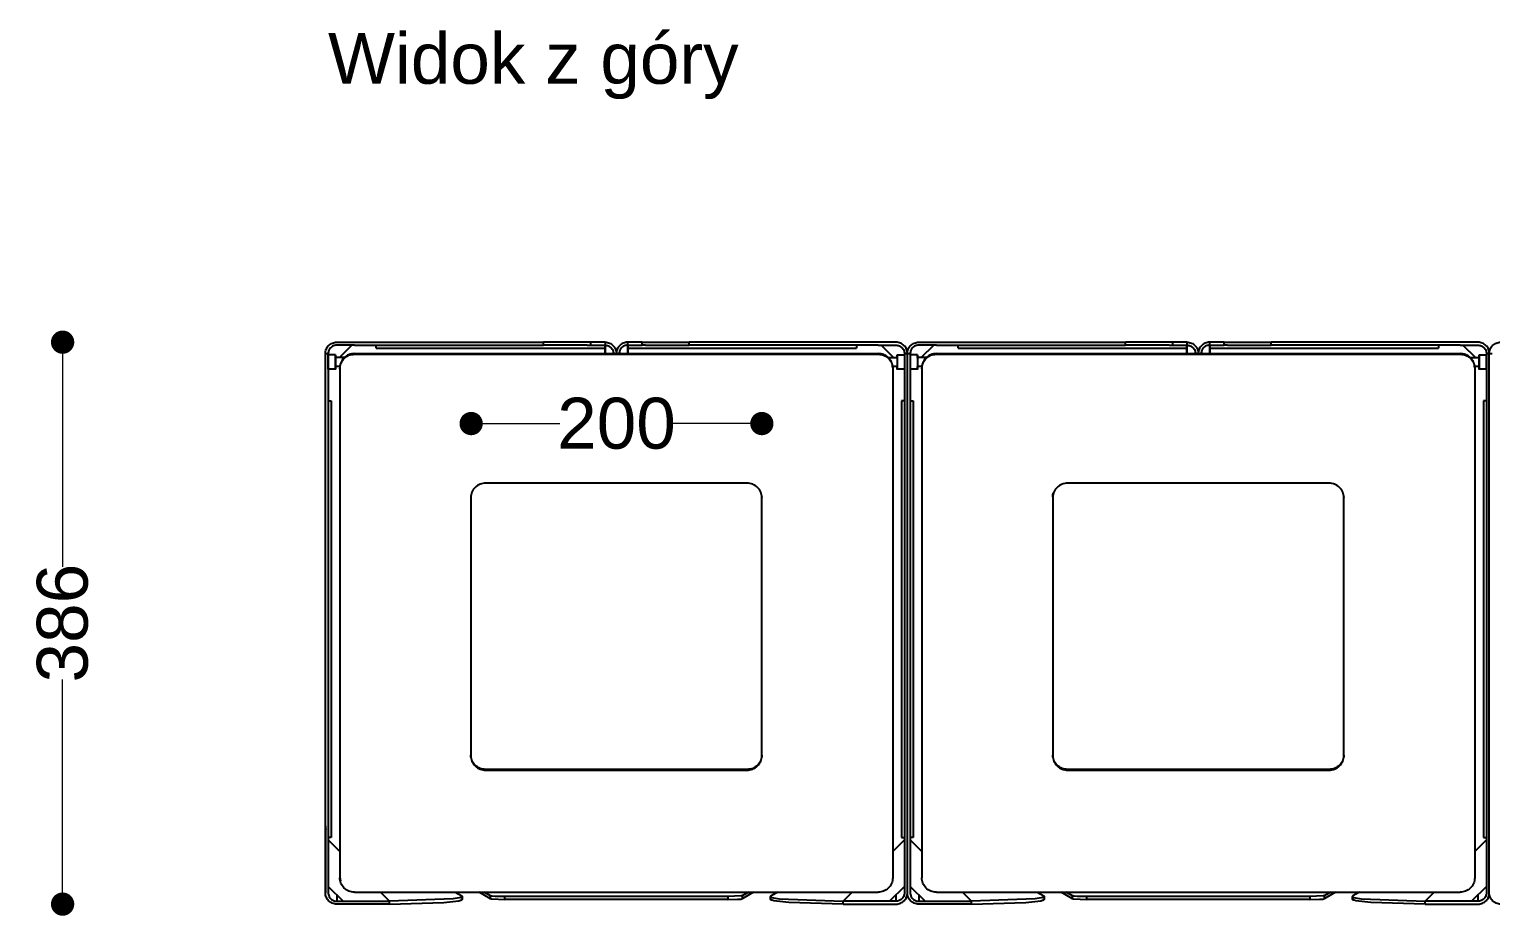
# Model space of a CAD drawing. Header units: millimetres. Extents: x 10366 to 23682, y 24552 to 29690.
# Drawn here: x 16700 to 17705, y 26298 to 26907 of the extents above; entities that cross this region are included whole.
import ezdxf

# ---------------------------------------------------------------- set-up
doc = ezdxf.new("R2010")
doc.units = ezdxf.units.MM
doc.header["$LTSCALE"] = 3
doc.layers.add('DomyÅ›lny', color=7, linetype='Continuous')
doc.styles.get("Standard").update_dxf_attribs({"font": 'arial.ttf'})
doc.dimstyles.new('MATEUSZ', dxfattribs={"dimtxt": 35, "dimasz": 16, "dimexe": 0.18, "dimexo": 0.0625, "dimgap": 0.09, "dimtad": 0, "dimdec": 0, "dimdsep": 46, "dimtxsty": 'Standard', "dimblk": 'DOT', "dimcen": 0.09, "dimse1": 1, "dimse2": 1, "dimadec": 0, "dimazin": 0, "dimtfac": 1, "dimtdec": 0, "dimtofl": 0, "dimtmove": 0, "dimatfit": 3, "dimfxl": 1, "dimtolj": 1, "dimtzin": 0, "dimlwd": 9, "dimlwe": 9, "dimarcsym": 0})

# ---------------------------------------------------------------- blocks, each defined once
blk = doc.blocks.new('_Dot')
at = {"color": 0, "linetype": 'ByBlock', "lineweight": -2}
blk.add_line((-0.5, 0), (-1, 0), dxfattribs=at)
at = {"color": 0, "linetype": 'ByBlock', "const_width": 0.5}
blk.add_lwpolyline([(-0.25, 0, 1), (0.25, 0, 1)], format="xyb", close=True, dxfattribs=at)
blk = doc.blocks.new('*D37')
at = {"color": 0, "lineweight": 9, "transparency": 16777216}
for p, q in [((16723.4, 26675.7), (16723.4, 26537.4)), ((16723.4, 26321.7), (16723.4, 26459.9))]:
    blk.add_line(p, q, dxfattribs=at)
at = {"layer": 'Defpoints', "color": 0, "transparency": 16777216}
for p in [(16723.4, 26691.7), (16911.8, 26691.7), (16911.8, 26305.7)]:
    blk.add_point(p, dxfattribs=at)
at = {"color": 0, "lineweight": 9, "transparency": 16777216, "xscale": 16, "yscale": 16, "zscale": 16}
for p, rotation in [((16723.4, 26691.7), 90), ((16723.4, 26305.7), 270)]:
    blk.add_blockref('_Dot', p, dxfattribs=dict(at, rotation=rotation))
at = {"color": 0, "transparency": 16777216, "insert": (16723.4, 26498.7), "char_height": 35, "attachment_point": 5, "rotation": 90}
blk.add_mtext('\\A1;386', dxfattribs=at)
blk = doc.blocks.new('*D38')
at = {"color": 0, "lineweight": 9, "transparency": 16777216}
for p, q in [((17020.2, 26635.8), (17065.1, 26635.8)), ((17188, 26635.8), (17143.1, 26635.8))]:
    blk.add_line(p, q, dxfattribs=at)
at = {"layer": 'Defpoints', "color": 0, "transparency": 16777216}
for p in [(17204, 26635.8), (17004.2, 26586.8), (17204, 26585.5)]:
    blk.add_point(p, dxfattribs=at)
at = {"color": 0, "lineweight": 9, "transparency": 16777216, "xscale": 16, "yscale": 16, "zscale": 16, "rotation": 180}
blk.add_blockref('_Dot', (17004.2, 26635.8), dxfattribs=at)
at = {"color": 0, "lineweight": 9, "transparency": 16777216, "xscale": 16, "yscale": 16, "zscale": 16}
blk.add_blockref('_Dot', (17204, 26635.8), dxfattribs=at)
at = {"color": 0, "transparency": 16777216, "insert": (17104.1, 26635.8), "char_height": 35, "attachment_point": 5}
blk.add_mtext('\\A1;200', dxfattribs=at)

msp = doc.modelspace()

# ---------------------------------------------------------------- linework, layer by layer
at = {"layer": 'DomyÅ›lny'}
for p, q in [((16911.8, 26691.7), (17054, 26691.7)), ((17054, 26689.7), (17054, 26691.7)), ((17086.2, 26691.7), (17054, 26691.7)), ((17086.2, 26691.7), (17086.2, 26689.7)), ((17096.2, 26691.7), (17096.2, 26689.7)), ((17111.8, 26689.7), (17111.8, 26691.7)), ((17121.8, 26691.7), (17154, 26691.7)), ((17121.8, 26689.7), (17121.8, 26691.7)), ((17154, 26689.7), (17154, 26691.7)), ((17296.2, 26691.7), (17154, 26691.7)), ((17311.8, 26691.7), (17454, 26691.7)), ((17486.2, 26691.7), (17454, 26691.7)), ((17454, 26689.7), (17454, 26691.7)), ((17486.2, 26691.7), (17486.2, 26689.7)), ((17496.2, 26691.7), (17496.2, 26689.7)), ((17511.8, 26689.7), (17511.8, 26691.7)), ((17521.8, 26691.7), (17554, 26691.7)), ((17521.8, 26689.7), (17521.8, 26691.7)), ((17554, 26689.7), (17554, 26691.7)), ((17696.2, 26691.7), (17554, 26691.7)), ((16904, 26313.4), (16904, 26683.9)), ((16904, 26683.9), (16906, 26683.9)), ((16906, 26683.9), (16906, 26313.4)), ((16911, 26683.1), (16906, 26683.1)), ((16917.6, 26681.1), (16911, 26681.1)), ((16924.1, 26689.7), (16911.8, 26689.7)), ((16913.6, 26681.1), (16922.1, 26689.7)), ((16922.1, 26689.7), (16913.6, 26681.1)), ((16924, 26683.9), (17284, 26683.9)), ((16924, 26683.9), (16924, 26683.4)), ((16924, 26683.4), (17284, 26683.4)), ((16924.1, 26689.7), (17054, 26689.7)), ((16939, 26687.7), (16939, 26689.7)), ((16939, 26687.7), (17096.2, 26687.7)), ((17083.9, 26689.7), (17054, 26689.7)), ((17083.9, 26689.7), (17086.2, 26689.7)), ((17096.2, 26689.7), (17096.2, 26687.7)), ((17096.2, 26689.7), (17096.2, 26683.4)), ((17096.2, 26683.4), (17096.2, 26689.7)), ((17111.8, 26687.7), (17111.8, 26689.7)), ((17111.8, 26683.4), (17111.8, 26689.7)), ((17111.8, 26689.7), (17111.8, 26683.4)), ((17111.8, 26687.7), (17269, 26687.7)), ((17124.1, 26689.7), (17121.8, 26689.7)), ((17124.1, 26689.7), (17154, 26689.7)), ((17283.9, 26689.7), (17154, 26689.7)), ((17269, 26689.7), (17269, 26687.7)), ((17283.9, 26689.7), (17296.2, 26689.7)), ((17284, 26683.9), (17284, 26683.4)), ((17285.9, 26689.7), (17294.4, 26681.1)), ((17294.4, 26681.1), (17285.9, 26689.7)), ((17290.4, 26681.1), (17297, 26681.1)), ((17297, 26683.1), (17302, 26683.1)), ((17302, 26683.9), (17304, 26683.9)), ((17302, 26683.9), (17302, 26313.4)), ((17304, 26313.4), (17304, 26683.9)), ((17304, 26683.9), (17306, 26683.9)), ((17304, 26313.4), (17304, 26683.9)), ((17306, 26683.9), (17306, 26313.4)), ((17311, 26683.1), (17306, 26683.1)), ((17317.6, 26681.1), (17311, 26681.1)), ((17324.1, 26689.7), (17311.8, 26689.7)), ((17313.6, 26681.1), (17322.1, 26689.7)), ((17322.1, 26689.7), (17313.6, 26681.1)), ((17324, 26683.9), (17324, 26683.4)), ((17324, 26683.9), (17684, 26683.9)), ((17324, 26683.4), (17684, 26683.4)), ((17324.1, 26689.7), (17454, 26689.7)), ((17339, 26687.7), (17339, 26689.7)), ((17339, 26687.7), (17496.2, 26687.7)), ((17483.9, 26689.7), (17454, 26689.7)), ((17483.9, 26689.7), (17486.2, 26689.7)), ((17496.2, 26689.7), (17496.2, 26687.7)), ((17496.2, 26689.7), (17496.2, 26683.4)), ((17496.2, 26683.4), (17496.2, 26689.7)), ((17511.8, 26687.7), (17511.8, 26689.7)), ((17511.8, 26683.4), (17511.8, 26689.7)), ((17511.8, 26689.7), (17511.8, 26683.4)), ((17511.8, 26687.7), (17669, 26687.7)), ((17524.1, 26689.7), (17521.8, 26689.7)), ((17524.1, 26689.7), (17554, 26689.7)), ((17683.9, 26689.7), (17554, 26689.7)), ((17669, 26689.7), (17669, 26687.7)), ((17683.9, 26689.7), (17696.2, 26689.7)), ((17684, 26683.9), (17684, 26683.4)), ((17685.9, 26689.7), (17694.4, 26681.1)), ((17694.4, 26681.1), (17685.9, 26689.7)), ((17690.4, 26681.1), (17697, 26681.1)), ((17697, 26683.1), (17702, 26683.1)), ((17702, 26683.9), (17702, 26313.4)), ((17702, 26683.9), (17704, 26683.9)), ((17704, 26313.4), (17704, 26683.9)), ((17704, 26313.4), (17704, 26683.9)), ((17704, 26683.9), (17706, 26683.9)), ((16911, 26673.1), (16906, 26673.1)), ((16914.1, 26675.1), (16911, 26675.1)), ((16914, 26674), (16914, 26673.5)), ((16914, 26673.5), (16914, 26323.8)), ((17297, 26675.1), (17293.9, 26675.1)), ((17294, 26674), (17294, 26673.5)), ((17294, 26673.5), (17294, 26323.8)), ((17302, 26673.1), (17297, 26673.1)), ((17311, 26673.1), (17306, 26673.1)), ((17314.1, 26675.1), (17311, 26675.1)), ((17314, 26674), (17314, 26673.5)), ((17314, 26673.5), (17314, 26323.8)), ((17697, 26675.1), (17693.9, 26675.1)), ((17694, 26674), (17694, 26673.5)), ((17694, 26673.5), (17694, 26323.8)), ((17702, 26673.1), (17697, 26673.1)), ((16906, 26651.5), (16908, 26651.5)), ((16908, 26651.5), (16908, 26351.5)), ((17302, 26651.5), (17300, 26651.5)), ((17300, 26651.5), (17300, 26351.5)), ((17306, 26651.5), (17308, 26651.5)), ((17308, 26651.5), (17308, 26351.5)), ((17700, 26651.5), (17700, 26351.5)), ((17702, 26651.5), (17700, 26651.5)), ((17194, 26594.8), (17014, 26594.8)), ((17594, 26594.8), (17414, 26594.8)), ((17004, 26585.5), (17004, 26585)), ((17004, 26585), (17004, 26407.6)), ((17204, 26585.5), (17204, 26585)), ((17204, 26407.6), (17204, 26585)), ((17404, 26585.5), (17404, 26585)), ((17404, 26585), (17404, 26407.6)), ((17604, 26585.5), (17604, 26585)), ((17604, 26407.6), (17604, 26585)), ((17004, 26408.1), (17004, 26407.6)), ((17204, 26408.1), (17204, 26407.6)), ((17404, 26408.1), (17404, 26407.6)), ((17604, 26408.1), (17604, 26407.6)), ((17194, 26398.2), (17014, 26398.2)), ((17014, 26397.7), (17194, 26397.7)), ((17594, 26398.2), (17414, 26398.2)), ((17414, 26397.7), (17594, 26397.7)), ((16904, 26359.4), (16904, 26313.4)), ((16908, 26351.5), (16906, 26351.5)), ((16906, 26349.8), (16914, 26341.8)), ((17302, 26349.8), (17294, 26341.8)), ((17300, 26351.5), (17302, 26351.5)), ((17308, 26351.5), (17306, 26351.5)), ((17306, 26349.8), (17314, 26341.8)), ((17702, 26349.8), (17694, 26341.8)), ((17700, 26351.5), (17702, 26351.5)), ((16906, 26317.9), (16916.3, 26307.7)), ((16906, 26317.6), (16906, 26313.4)), ((16911.8, 26312.2), (16911.8, 26307.7)), ((16924, 26313.9), (17284, 26313.9)), ((16941.9, 26313.9), (16948.1, 26307.7)), ((16993.2, 26313.9), (16997.7, 26311.3)), ((16998, 26310.9), (16998, 26308.9)), ((17017.5, 26309.4), (17009.7, 26313.9)), ((17017.5, 26311.4), (17013.2, 26313.9)), ((17017.5, 26309.4), (17017.5, 26311.4)), ((17027.4, 26308.9), (17027.4, 26310.9)), ((17180.6, 26310.9), (17027.4, 26310.9)), ((17180.6, 26310.9), (17180.6, 26308.9)), ((17198.3, 26313.9), (17190.5, 26309.4)), ((17194.8, 26313.9), (17190.5, 26311.4)), ((17190.5, 26311.4), (17190.5, 26309.4)), ((17210, 26308.9), (17210, 26310.9)), ((17214.8, 26313.9), (17210.3, 26311.3)), ((17266.1, 26313.9), (17259.9, 26307.7)), ((17302, 26317.9), (17291.7, 26307.7)), ((17296.2, 26312.2), (17296.2, 26307.7)), ((17302, 26317.6), (17302, 26313.4)), ((17306, 26317.9), (17316.3, 26307.7)), ((17306, 26317.6), (17306, 26313.4)), ((17311.8, 26312.2), (17311.8, 26307.7)), ((17324, 26313.9), (17684, 26313.9)), ((17341.9, 26313.9), (17348.1, 26307.7)), ((17393.2, 26313.9), (17397.7, 26311.3)), ((17398, 26310.9), (17398, 26308.9)), ((17417.5, 26309.4), (17409.7, 26313.9)), ((17417.5, 26311.4), (17413.2, 26313.9)), ((17417.5, 26309.4), (17417.5, 26311.4)), ((17580.6, 26310.9), (17427.4, 26310.9)), ((17427.4, 26308.9), (17427.4, 26310.9)), ((17580.6, 26310.9), (17580.6, 26308.9)), ((17594.8, 26313.9), (17590.5, 26311.4)), ((17598.3, 26313.9), (17590.5, 26309.4)), ((17590.5, 26311.4), (17590.5, 26309.4)), ((17610, 26308.9), (17610, 26310.9)), ((17614.8, 26313.9), (17610.3, 26311.3)), ((17666.1, 26313.9), (17659.9, 26307.7)), ((17702, 26317.9), (17691.7, 26307.7)), ((17696.2, 26312.2), (17696.2, 26307.7)), ((17702, 26317.6), (17702, 26313.4)), ((16911.8, 26307.7), (16948.1, 26307.7)), ((16948.1, 26305.7), (16911.8, 26305.7)), ((16948.1, 26307.7), (16947.6, 26308.2)), ((16948.1, 26305.7), (16948.1, 26307.7)), ((17180.6, 26308.9), (17027.4, 26308.9)), ((17259.9, 26307.7), (17260.4, 26308.2)), ((17259.9, 26305.7), (17259.9, 26307.7)), ((17296.2, 26307.7), (17259.9, 26307.7)), ((17259.9, 26305.7), (17296.2, 26305.7)), ((17311.8, 26307.7), (17348.1, 26307.7)), ((17348.1, 26305.7), (17311.8, 26305.7)), ((17348.1, 26305.7), (17348.1, 26307.7)), ((17580.6, 26308.9), (17427.4, 26308.9)), ((17659.9, 26307.7), (17660.4, 26308.2)), ((17696.2, 26307.7), (17659.9, 26307.7)), ((17659.9, 26305.7), (17659.9, 26307.7)), ((17659.9, 26305.7), (17696.2, 26305.7)), ((17691.7, 26307.7), (17692, 26307.9))]:
    msp.add_line(p, q, dxfattribs=at)
for points in [[(16904, 26683.9, 0), (16904, 26684.7, 0), (16904.2, 26685.4, 0), (16904.3, 26686.2, 0), (16904.6, 26686.9, 0), (16904.9, 26687.6, 0), (16905.3, 26688.3, 0), (16905.8, 26688.9, 0), (16906.3, 26689.4, 0), (16906.9, 26689.9, 0), (16907.5, 26690.4, 0), (16908.1, 26690.8, 0), (16908.8, 26691.1, 0), (16909.5, 26691.3, 0), (16910.3, 26691.5, 0), (16911, 26691.6, 0), (16911.8, 26691.7, 0)], [(17096.2, 26691.7, 0), (17096.2, 26691.7, 0), (17096.2, 26691.7, 0), (17096.2, 26691.7, 0), (17096.2, 26691.7, 0), (17096.2, 26691.7, 0), (17096.2, 26691.7, 0), (17096.2, 26691.7, 0), (17096.2, 26691.7, 0), (17096.2, 26691.7, 0), (17096.2, 26691.7, 0), (17096.2, 26691.7, 0), (17096.2, 26691.7, 0), (17096.2, 26691.7, 0), (17096.2, 26691.7, 0), (17095.9, 26691.7, 0), (17095, 26691.7, 0), (17086.2, 26691.7, 0)], [(17096.2, 26691.7, 0), (17097, 26691.6, 0), (17097.8, 26691.5, 0), (17098.5, 26691.3, 0), (17099.3, 26691, 0), (17099.9, 26690.7, 0), (17100.6, 26690.3, 0), (17101.2, 26689.9, 0), (17101.8, 26689.3, 0), (17102.3, 26688.8, 0), (17102.7, 26688.2, 0), (17103.1, 26687.5, 0), (17103.4, 26686.8, 0), (17103.7, 26686.1, 0), (17103.9, 26685.4, 0), (17104, 26684.6, 0), (17104, 26683.9, 0)], [(17111.8, 26691.7, 0), (17111, 26691.6, 0), (17110.2, 26691.5, 0), (17109.5, 26691.3, 0), (17108.7, 26691, 0), (17108.1, 26690.7, 0), (17107.4, 26690.3, 0), (17106.8, 26689.9, 0), (17106.2, 26689.3, 0), (17105.7, 26688.8, 0), (17105.3, 26688.2, 0), (17104.9, 26687.5, 0), (17104.6, 26686.8, 0), (17104.3, 26686.1, 0), (17104.1, 26685.4, 0), (17104, 26684.6, 0), (17104, 26683.9, 0)], [(17121.8, 26691.7, 0), (17111.8, 26691.7, 0)], [(17304, 26683.9, 0), (17304, 26684.7, 0), (17303.8, 26685.4, 0), (17303.7, 26686.2, 0), (17303.4, 26686.9, 0), (17303.1, 26687.6, 0), (17302.7, 26688.3, 0), (17302.2, 26688.9, 0), (17301.7, 26689.4, 0), (17301.1, 26689.9, 0), (17300.5, 26690.4, 0), (17299.9, 26690.8, 0), (17299.2, 26691.1, 0), (17298.5, 26691.3, 0), (17297.7, 26691.5, 0), (17297, 26691.6, 0), (17296.2, 26691.7, 0)], [(17304, 26683.9, 0), (17304, 26684.7, 0), (17304.2, 26685.4, 0), (17304.3, 26686.2, 0), (17304.6, 26686.9, 0), (17304.9, 26687.6, 0), (17305.3, 26688.3, 0), (17305.8, 26688.9, 0), (17306.3, 26689.4, 0), (17306.9, 26689.9, 0), (17307.5, 26690.4, 0), (17308.1, 26690.8, 0), (17308.8, 26691.1, 0), (17309.5, 26691.3, 0), (17310.3, 26691.5, 0), (17311, 26691.6, 0), (17311.8, 26691.7, 0)], [(17496.2, 26691.7, 0), (17496.2, 26691.7, 0), (17496.2, 26691.7, 0), (17496.2, 26691.7, 0), (17496.2, 26691.7, 0), (17496.2, 26691.7, 0), (17496.2, 26691.7, 0), (17496.2, 26691.7, 0), (17496.2, 26691.7, 0), (17496.2, 26691.7, 0), (17496.2, 26691.7, 0), (17496.2, 26691.7, 0), (17496.2, 26691.7, 0), (17496.2, 26691.7, 0), (17496.2, 26691.7, 0), (17495.9, 26691.7, 0), (17495, 26691.7, 0), (17486.2, 26691.7, 0)], [(17496.2, 26691.7, 0), (17497, 26691.6, 0), (17497.8, 26691.5, 0), (17498.5, 26691.3, 0), (17499.3, 26691, 0), (17499.9, 26690.7, 0), (17500.6, 26690.3, 0), (17501.2, 26689.9, 0), (17501.8, 26689.3, 0), (17502.3, 26688.8, 0), (17502.7, 26688.2, 0), (17503.1, 26687.5, 0), (17503.4, 26686.8, 0), (17503.7, 26686.1, 0), (17503.9, 26685.4, 0), (17504, 26684.6, 0), (17504, 26683.9, 0)], [(17511.8, 26691.7, 0), (17511, 26691.6, 0), (17510.2, 26691.5, 0), (17509.5, 26691.3, 0), (17508.7, 26691, 0), (17508.1, 26690.7, 0), (17507.4, 26690.3, 0), (17506.8, 26689.9, 0), (17506.2, 26689.3, 0), (17505.7, 26688.8, 0), (17505.3, 26688.2, 0), (17504.9, 26687.5, 0), (17504.6, 26686.8, 0), (17504.3, 26686.1, 0), (17504.1, 26685.4, 0), (17504, 26684.6, 0), (17504, 26683.9, 0)], [(17521.8, 26691.7, 0), (17511.8, 26691.7, 0)], [(17704, 26683.9, 0), (17704, 26684.7, 0), (17703.8, 26685.4, 0), (17703.7, 26686.2, 0), (17703.4, 26686.9, 0), (17703.1, 26687.6, 0), (17702.7, 26688.3, 0), (17702.2, 26688.9, 0), (17701.7, 26689.4, 0), (17701.1, 26689.9, 0), (17700.5, 26690.4, 0), (17699.9, 26690.8, 0), (17699.2, 26691.1, 0), (17698.5, 26691.3, 0), (17697.7, 26691.5, 0), (17697, 26691.6, 0), (17696.2, 26691.7, 0)], [(17704, 26683.9, 0), (17704, 26684.7, 0), (17704.2, 26685.4, 0), (17704.3, 26686.2, 0), (17704.6, 26686.9, 0), (17704.9, 26687.6, 0), (17705.3, 26688.3, 0), (17705.8, 26688.9, 0), (17706.3, 26689.4, 0), (17706.9, 26689.9, 0), (17707.5, 26690.4, 0), (17708.1, 26690.8, 0), (17708.8, 26691.1, 0), (17709.5, 26691.3, 0), (17710.3, 26691.5, 0), (17711, 26691.6, 0), (17711.8, 26691.7, 0)], [(16911.8, 26689.7, 0), (16911.2, 26689.6, 0), (16910.6, 26689.5, 0), (16910.1, 26689.4, 0), (16909.5, 26689.2, 0), (16909, 26688.9, 0), (16908.5, 26688.6, 0), (16908.1, 26688.3, 0), (16907.6, 26687.9, 0), (16907.3, 26687.5, 0), (16906.9, 26687, 0), (16906.7, 26686.6, 0), (16906.4, 26686.1, 0), (16906.2, 26685.5, 0), (16906.1, 26685, 0), (16906, 26684.4, 0), (16906, 26683.9, 0)], [(16911, 26681.1, 0), (16911, 26681.1, 0), (16911, 26681.1, 0), (16911, 26681.1, 0), (16911, 26681.1, 0), (16911, 26681.1, 0), (16911, 26681.1, 0), (16911, 26681.1, 0), (16911, 26681.1, 0), (16911, 26681.1, 0), (16911, 26681.1, 0), (16911, 26681.1, 0), (16911, 26681.1, 0), (16911, 26681.1, 0), (16911, 26681, 0), (16911, 26680.7, 0), (16911, 26675.1, 0)], [(16924, 26683.9, 0), (16923, 26683.8, 0), (16922, 26683.7, 0), (16921, 26683.4, 0), (16920, 26683.1, 0), (16919.1, 26682.7, 0), (16918.3, 26682.1, 0), (16917.5, 26681.5, 0), (16916.8, 26680.9, 0), (16916.1, 26680.1, 0), (16915.6, 26679.4, 0), (16915.1, 26678.5, 0), (16914.7, 26677.6, 0), (16914.4, 26676.8, 0), (16914.2, 26675.8, 0), (16914, 26674.9, 0), (16914, 26674, 0)], [(16914, 26673.5, 0), (16914.1, 26674.5, 0), (16914.2, 26675.5, 0), (16914.5, 26676.5, 0), (16914.8, 26677.4, 0), (16915.2, 26678.3, 0), (16915.8, 26679.1, 0), (16916.3, 26679.9, 0), (16917, 26680.6, 0), (16917.7, 26681.2, 0), (16918.5, 26681.8, 0), (16919.4, 26682.3, 0), (16920.2, 26682.7, 0), (16921.1, 26683, 0), (16922.1, 26683.2, 0), (16923, 26683.3, 0), (16924, 26683.4, 0)], [(17086.2, 26689.7, 0), (17096.2, 26689.7, 0)], [(17096.2, 26689.7, 0), (17096.8, 26689.6, 0), (17097.4, 26689.5, 0), (17097.9, 26689.4, 0), (17098.5, 26689.2, 0), (17099, 26688.9, 0), (17099.5, 26688.6, 0), (17099.9, 26688.3, 0), (17100.4, 26687.9, 0), (17100.7, 26687.5, 0), (17101.1, 26687, 0), (17101.3, 26686.6, 0), (17101.6, 26686.1, 0), (17101.8, 26685.5, 0), (17101.9, 26685, 0), (17102, 26684.4, 0), (17102, 26683.9, 0)], [(17111.8, 26689.7, 0), (17111.2, 26689.6, 0), (17110.6, 26689.5, 0), (17110.1, 26689.4, 0), (17109.5, 26689.2, 0), (17109, 26688.9, 0), (17108.5, 26688.6, 0), (17108.1, 26688.3, 0), (17107.6, 26687.9, 0), (17107.3, 26687.5, 0), (17106.9, 26687, 0), (17106.7, 26686.6, 0), (17106.4, 26686.1, 0), (17106.2, 26685.5, 0), (17106.1, 26685, 0), (17106, 26684.4, 0), (17106, 26683.9, 0)], [(17111.8, 26689.7, 0), (17111.8, 26689.7, 0), (17111.8, 26689.7, 0), (17111.8, 26689.7, 0), (17111.8, 26689.7, 0), (17111.8, 26689.7, 0), (17111.8, 26689.7, 0), (17111.8, 26689.7, 0), (17111.8, 26689.7, 0), (17111.8, 26689.7, 0), (17111.8, 26689.7, 0), (17111.8, 26689.7, 0), (17111.8, 26689.7, 0), (17111.8, 26689.7, 0), (17111.8, 26689.7, 0), (17112.1, 26689.7, 0), (17113, 26689.7, 0), (17121.8, 26689.7, 0)], [(17294, 26674, 0), (17293.9, 26675, 0), (17293.8, 26676, 0), (17293.5, 26677, 0), (17293.2, 26677.9, 0), (17292.8, 26678.8, 0), (17292.2, 26679.6, 0), (17291.7, 26680.4, 0), (17291, 26681.1, 0), (17290.3, 26681.7, 0), (17289.5, 26682.3, 0), (17288.6, 26682.8, 0), (17287.8, 26683.2, 0), (17286.9, 26683.5, 0), (17285.9, 26683.7, 0), (17285, 26683.8, 0), (17284, 26683.9, 0)], [(17284, 26683.4, 0), (17285, 26683.3, 0), (17286, 26683.2, 0), (17287, 26682.9, 0), (17288, 26682.6, 0), (17288.9, 26682.1, 0), (17289.7, 26681.6, 0), (17290.5, 26681, 0), (17291.2, 26680.4, 0), (17291.9, 26679.6, 0), (17292.4, 26678.8, 0), (17292.9, 26678, 0), (17293.3, 26677.1, 0), (17293.6, 26676.2, 0), (17293.8, 26675.3, 0), (17294, 26674.4, 0), (17294, 26673.5, 0)], [(17296.2, 26689.7, 0), (17296.8, 26689.6, 0), (17297.4, 26689.5, 0), (17297.9, 26689.4, 0), (17298.5, 26689.2, 0), (17299, 26688.9, 0), (17299.5, 26688.6, 0), (17299.9, 26688.3, 0), (17300.4, 26687.9, 0), (17300.7, 26687.5, 0), (17301.1, 26687, 0), (17301.3, 26686.6, 0), (17301.6, 26686.1, 0), (17301.8, 26685.5, 0), (17301.9, 26685, 0), (17302, 26684.4, 0), (17302, 26683.9, 0)], [(17297, 26683.1, 0), (17297, 26683.1, 0), (17297, 26683.1, 0), (17297, 26683.1, 0), (17297, 26683.1, 0), (17297, 26683.1, 0), (17297, 26683.1, 0), (17297, 26683.1, 0), (17297, 26683.1, 0), (17297, 26683.1, 0), (17297, 26683.1, 0), (17297, 26683.1, 0), (17297, 26683.1, 0), (17297, 26683, 0), (17297, 26682.8, 0), (17297, 26682, 0), (17297, 26676.1, 0), (17297, 26673.1, 0), (17297, 26673.1, 0), (17297, 26673.1, 0), (17297, 26673.1, 0), (17297, 26673.1, 0), (17297, 26673.1, 0), (17297, 26673.1, 0), (17297, 26673.1, 0), (17297, 26673.1, 0), (17297, 26673.1, 0), (17297, 26673.1, 0), (17297, 26673.1, 0), (17297, 26673.1, 0), (17297, 26673.1, 0), (17297, 26673.1, 0), (17297, 26673.1, 0), (17297, 26673.1, 0), (17297, 26673.1, 0), (17297, 26673.1, 0), (17297, 26673.1, 0), (17297, 26673.1, 0), (17297, 26673.2, 0), (17297, 26673.3, 0), (17297, 26675.1, 0)], [(17297, 26681.1, 0), (17297, 26683.1, 0)], [(17297, 26681.1, 0), (17297, 26681.1, 0), (17297, 26681.1, 0), (17297, 26681.1, 0), (17297, 26681.1, 0), (17297, 26681.1, 0), (17297, 26681.1, 0), (17297, 26681.1, 0), (17297, 26681.1, 0), (17297, 26681.1, 0), (17297, 26681.1, 0), (17297, 26681.1, 0), (17297, 26681.1, 0), (17297, 26681.1, 0), (17297, 26681, 0), (17297, 26680.7, 0), (17297, 26675.1, 0)], [(17302, 26683.1, 0), (17302, 26683.1, 0), (17302, 26683.1, 0), (17302, 26683.1, 0), (17302, 26683.1, 0), (17302, 26683.1, 0), (17302, 26683.1, 0), (17302, 26683.1, 0), (17302, 26683.1, 0), (17302, 26683.1, 0), (17302, 26683.1, 0), (17302, 26683.1, 0), (17302, 26683.1, 0), (17302, 26683.1, 0), (17302, 26682.9, 0), (17302, 26682.5, 0), (17302, 26673.1, 0)], [(17311.8, 26689.7, 0), (17311.2, 26689.6, 0), (17310.6, 26689.5, 0), (17310.1, 26689.4, 0), (17309.5, 26689.2, 0), (17309, 26688.9, 0), (17308.5, 26688.6, 0), (17308.1, 26688.3, 0), (17307.6, 26687.9, 0), (17307.3, 26687.5, 0), (17306.9, 26687, 0), (17306.7, 26686.6, 0), (17306.4, 26686.1, 0), (17306.2, 26685.5, 0), (17306.1, 26685, 0), (17306, 26684.4, 0), (17306, 26683.9, 0)], [(17306, 26683.1, 0), (17306, 26683.1, 0), (17306, 26683.1, 0), (17306, 26683.1, 0), (17306, 26683.1, 0), (17306, 26683.1, 0), (17306, 26683.1, 0), (17306, 26683.1, 0), (17306, 26683.1, 0), (17306, 26683.1, 0), (17306, 26683.1, 0), (17306, 26683.1, 0), (17306, 26683.1, 0), (17306, 26683.1, 0), (17306, 26682.9, 0), (17306, 26682.5, 0), (17306, 26673.1, 0)], [(17311, 26683.1, 0), (17311, 26683.1, 0), (17311, 26683.1, 0), (17311, 26683.1, 0), (17311, 26683.1, 0), (17311, 26683.1, 0), (17311, 26683.1, 0), (17311, 26683.1, 0), (17311, 26683.1, 0), (17311, 26683.1, 0), (17311, 26683.1, 0), (17311, 26683.1, 0), (17311, 26683.1, 0), (17311, 26683, 0), (17311, 26682.8, 0), (17311, 26682, 0), (17311, 26676.1, 0), (17311, 26673.1, 0), (17311, 26673.1, 0), (17311, 26673.1, 0), (17311, 26673.1, 0), (17311, 26673.1, 0), (17311, 26673.1, 0), (17311, 26673.1, 0), (17311, 26673.1, 0), (17311, 26673.1, 0), (17311, 26673.1, 0), (17311, 26673.1, 0), (17311, 26673.1, 0), (17311, 26673.1, 0), (17311, 26673.1, 0), (17311, 26673.1, 0), (17311, 26673.1, 0), (17311, 26673.1, 0), (17311, 26673.1, 0), (17311, 26673.1, 0), (17311, 26673.1, 0), (17311, 26673.1, 0), (17311, 26673.2, 0), (17311, 26673.3, 0), (17311, 26675.1, 0)], [(17311, 26681.1, 0), (17311, 26683.1, 0)], [(17311, 26681.1, 0), (17311, 26681.1, 0), (17311, 26681.1, 0), (17311, 26681.1, 0), (17311, 26681.1, 0), (17311, 26681.1, 0), (17311, 26681.1, 0), (17311, 26681.1, 0), (17311, 26681.1, 0), (17311, 26681.1, 0), (17311, 26681.1, 0), (17311, 26681.1, 0), (17311, 26681.1, 0), (17311, 26681.1, 0), (17311, 26681, 0), (17311, 26680.7, 0), (17311, 26675.1, 0)], [(17324, 26683.9, 0), (17323, 26683.8, 0), (17322, 26683.7, 0), (17321, 26683.4, 0), (17320, 26683.1, 0), (17319.1, 26682.7, 0), (17318.3, 26682.1, 0), (17317.5, 26681.5, 0), (17316.8, 26680.9, 0), (17316.1, 26680.1, 0), (17315.6, 26679.4, 0), (17315.1, 26678.5, 0), (17314.7, 26677.6, 0), (17314.4, 26676.8, 0), (17314.2, 26675.8, 0), (17314, 26674.9, 0), (17314, 26674, 0)], [(17314, 26673.5, 0), (17314.1, 26674.5, 0), (17314.2, 26675.5, 0), (17314.5, 26676.5, 0), (17314.8, 26677.4, 0), (17315.2, 26678.3, 0), (17315.8, 26679.1, 0), (17316.3, 26679.9, 0), (17317, 26680.6, 0), (17317.7, 26681.2, 0), (17318.5, 26681.8, 0), (17319.4, 26682.3, 0), (17320.2, 26682.7, 0), (17321.1, 26683, 0), (17322.1, 26683.2, 0), (17323, 26683.3, 0), (17324, 26683.4, 0)], [(17486.2, 26689.7, 0), (17496.2, 26689.7, 0)], [(17496.2, 26689.7, 0), (17496.8, 26689.6, 0), (17497.4, 26689.5, 0), (17497.9, 26689.4, 0), (17498.5, 26689.2, 0), (17499, 26688.9, 0), (17499.5, 26688.6, 0), (17499.9, 26688.3, 0), (17500.4, 26687.9, 0), (17500.7, 26687.5, 0), (17501.1, 26687, 0), (17501.3, 26686.6, 0), (17501.6, 26686.1, 0), (17501.8, 26685.5, 0), (17501.9, 26685, 0), (17502, 26684.4, 0), (17502, 26683.9, 0)], [(17511.8, 26689.7, 0), (17511.2, 26689.6, 0), (17510.6, 26689.5, 0), (17510.1, 26689.4, 0), (17509.5, 26689.2, 0), (17509, 26688.9, 0), (17508.5, 26688.6, 0), (17508.1, 26688.3, 0), (17507.6, 26687.9, 0), (17507.3, 26687.5, 0), (17506.9, 26687, 0), (17506.7, 26686.6, 0), (17506.4, 26686.1, 0), (17506.2, 26685.5, 0), (17506.1, 26685, 0), (17506, 26684.4, 0), (17506, 26683.9, 0)], [(17511.8, 26689.7, 0), (17511.8, 26689.7, 0), (17511.8, 26689.7, 0), (17511.8, 26689.7, 0), (17511.8, 26689.7, 0), (17511.8, 26689.7, 0), (17511.8, 26689.7, 0), (17511.8, 26689.7, 0), (17511.8, 26689.7, 0), (17511.8, 26689.7, 0), (17511.8, 26689.7, 0), (17511.8, 26689.7, 0), (17511.8, 26689.7, 0), (17511.8, 26689.7, 0), (17512.1, 26689.7, 0), (17513, 26689.7, 0), (17521.8, 26689.7, 0)], [(17694, 26674, 0), (17693.9, 26675, 0), (17693.8, 26676, 0), (17693.5, 26677, 0), (17693.2, 26677.9, 0), (17692.8, 26678.8, 0), (17692.2, 26679.6, 0), (17691.7, 26680.4, 0), (17691, 26681.1, 0), (17690.3, 26681.7, 0), (17689.5, 26682.3, 0), (17688.6, 26682.8, 0), (17687.8, 26683.2, 0), (17686.9, 26683.5, 0), (17685.9, 26683.7, 0), (17685, 26683.8, 0), (17684, 26683.9, 0)], [(17684, 26683.4, 0), (17685, 26683.3, 0), (17686, 26683.2, 0), (17687, 26682.9, 0), (17688, 26682.6, 0), (17688.9, 26682.1, 0), (17689.7, 26681.6, 0), (17690.5, 26681, 0), (17691.2, 26680.4, 0), (17691.9, 26679.6, 0), (17692.4, 26678.8, 0), (17692.9, 26678, 0), (17693.3, 26677.1, 0), (17693.6, 26676.2, 0), (17693.8, 26675.3, 0), (17694, 26674.4, 0), (17694, 26673.5, 0)], [(17696.2, 26689.7, 0), (17696.8, 26689.6, 0), (17697.4, 26689.5, 0), (17697.9, 26689.4, 0), (17698.5, 26689.2, 0), (17699, 26688.9, 0), (17699.5, 26688.6, 0), (17699.9, 26688.3, 0), (17700.4, 26687.9, 0), (17700.7, 26687.5, 0), (17701.1, 26687, 0), (17701.3, 26686.6, 0), (17701.6, 26686.1, 0), (17701.8, 26685.5, 0), (17701.9, 26685, 0), (17702, 26684.4, 0), (17702, 26683.9, 0)], [(17697, 26681.1, 0), (17697, 26681.1, 0), (17697, 26681.1, 0), (17697, 26681.1, 0), (17697, 26681.1, 0), (17697, 26681.1, 0), (17697, 26681.1, 0), (17697, 26681.1, 0), (17697, 26681.1, 0), (17697, 26681.1, 0), (17697, 26681.1, 0), (17697, 26681.1, 0), (17697, 26681.1, 0), (17697, 26681.1, 0), (17697, 26681, 0), (17697, 26680.7, 0), (17697, 26675.1, 0)], [(17014, 26594.8, 0), (17013.1, 26594.8, 0), (17012.2, 26594.7, 0), (17011.2, 26594.5, 0), (17010.3, 26594.1, 0), (17009.4, 26593.7, 0), (17008.5, 26593.2, 0), (17007.7, 26592.6, 0), (17006.9, 26591.9, 0), (17006.2, 26591.2, 0), (17005.6, 26590.4, 0), (17005.1, 26589.5, 0), (17004.7, 26588.6, 0), (17004.4, 26587.7, 0), (17004.2, 26586.8, 0), (17004, 26585.9, 0), (17004, 26585, 0)], [(17204, 26585, 0), (17204, 26585.9, 0), (17203.8, 26586.8, 0), (17203.6, 26587.7, 0), (17203.3, 26588.6, 0), (17202.9, 26589.5, 0), (17202.4, 26590.4, 0), (17201.8, 26591.2, 0), (17201.1, 26591.9, 0), (17200.3, 26592.6, 0), (17199.5, 26593.2, 0), (17198.6, 26593.7, 0), (17197.7, 26594.1, 0), (17196.8, 26594.5, 0), (17195.8, 26594.7, 0), (17194.9, 26594.8, 0), (17194, 26594.8, 0)], [(17414, 26594.8, 0), (17413.1, 26594.8, 0), (17412.2, 26594.7, 0), (17411.2, 26594.5, 0), (17410.3, 26594.1, 0), (17409.4, 26593.7, 0), (17408.5, 26593.2, 0), (17407.7, 26592.6, 0), (17406.9, 26591.9, 0), (17406.2, 26591.2, 0), (17405.6, 26590.4, 0), (17405.1, 26589.5, 0), (17404.7, 26588.6, 0), (17404.4, 26587.7, 0), (17404.2, 26586.8, 0), (17404, 26585.9, 0), (17404, 26585, 0)], [(17604, 26585, 0), (17604, 26585.9, 0), (17603.8, 26586.8, 0), (17603.6, 26587.7, 0), (17603.3, 26588.6, 0), (17602.9, 26589.5, 0), (17602.4, 26590.4, 0), (17601.8, 26591.2, 0), (17601.1, 26591.9, 0), (17600.3, 26592.6, 0), (17599.5, 26593.2, 0), (17598.6, 26593.7, 0), (17597.7, 26594.1, 0), (17596.8, 26594.5, 0), (17595.8, 26594.7, 0), (17594.9, 26594.8, 0), (17594, 26594.8, 0)], [(17404, 26585.5, 0), (17404.1, 26586.8, 0), (17404.4, 26588.2, 0)], [(17014, 26398.2, 0), (17013.1, 26398.3, 0), (17012.2, 26398.4, 0), (17011.2, 26398.6, 0), (17010.3, 26398.9, 0), (17009.4, 26399.3, 0), (17008.5, 26399.9, 0), (17007.7, 26400.5, 0), (17006.9, 26401.1, 0), (17006.2, 26401.9, 0), (17005.6, 26402.7, 0), (17005.1, 26403.6, 0), (17004.7, 26404.5, 0), (17004.4, 26405.4, 0), (17004.2, 26406.3, 0), (17004, 26407.2, 0), (17004, 26408.1, 0)], [(17004, 26407.6, 0), (17004, 26406.7, 0), (17004.2, 26405.8, 0), (17004.4, 26404.9, 0), (17004.7, 26404, 0), (17005.1, 26403.1, 0), (17005.6, 26402.2, 0), (17006.2, 26401.4, 0), (17006.9, 26400.6, 0), (17007.7, 26399.9, 0), (17008.5, 26399.3, 0), (17009.4, 26398.8, 0), (17010.3, 26398.4, 0), (17011.2, 26398.1, 0), (17012.2, 26397.9, 0), (17013.1, 26397.8, 0), (17014, 26397.7, 0)], [(17204, 26408.1, 0), (17204, 26407.2, 0), (17203.8, 26406.3, 0), (17203.6, 26405.4, 0), (17203.3, 26404.5, 0), (17202.9, 26403.6, 0), (17202.4, 26402.7, 0), (17201.8, 26401.9, 0), (17201.1, 26401.1, 0), (17200.3, 26400.5, 0), (17199.5, 26399.9, 0), (17198.6, 26399.3, 0), (17197.7, 26398.9, 0), (17196.8, 26398.6, 0), (17195.8, 26398.4, 0), (17194.9, 26398.3, 0), (17194, 26398.2, 0)], [(17194, 26397.7, 0), (17194.9, 26397.8, 0), (17195.8, 26397.9, 0), (17196.8, 26398.1, 0), (17197.7, 26398.4, 0), (17198.6, 26398.8, 0), (17199.5, 26399.3, 0), (17200.3, 26399.9, 0), (17201.1, 26400.6, 0), (17201.8, 26401.4, 0), (17202.4, 26402.2, 0), (17202.9, 26403.1, 0), (17203.3, 26404, 0), (17203.6, 26404.9, 0), (17203.8, 26405.8, 0), (17204, 26406.7, 0), (17204, 26407.6, 0)], [(17414, 26398.2, 0), (17413.1, 26398.3, 0), (17412.2, 26398.4, 0), (17411.2, 26398.6, 0), (17410.3, 26398.9, 0), (17409.4, 26399.3, 0), (17408.5, 26399.9, 0), (17407.7, 26400.5, 0), (17406.9, 26401.1, 0), (17406.2, 26401.9, 0), (17405.6, 26402.7, 0), (17405.1, 26403.6, 0), (17404.7, 26404.5, 0), (17404.4, 26405.4, 0), (17404.2, 26406.3, 0), (17404, 26407.2, 0), (17404, 26408.1, 0)], [(17404, 26407.6, 0), (17404, 26406.7, 0), (17404.2, 26405.8, 0), (17404.4, 26404.9, 0), (17404.7, 26404, 0), (17405.1, 26403.1, 0), (17405.6, 26402.2, 0), (17406.2, 26401.4, 0), (17406.9, 26400.6, 0), (17407.7, 26399.9, 0), (17408.5, 26399.3, 0), (17409.4, 26398.8, 0), (17410.3, 26398.4, 0), (17411.2, 26398.1, 0), (17412.2, 26397.9, 0), (17413.1, 26397.8, 0), (17414, 26397.7, 0)], [(17604, 26408.1, 0), (17604, 26407.2, 0), (17603.8, 26406.3, 0), (17603.6, 26405.4, 0), (17603.3, 26404.5, 0), (17602.9, 26403.6, 0), (17602.4, 26402.7, 0), (17601.8, 26401.9, 0), (17601.1, 26401.1, 0), (17600.3, 26400.5, 0), (17599.5, 26399.9, 0), (17598.6, 26399.3, 0), (17597.7, 26398.9, 0), (17596.8, 26398.6, 0), (17595.8, 26398.4, 0), (17594.9, 26398.3, 0), (17594, 26398.2, 0)], [(17594, 26397.7, 0), (17594.9, 26397.8, 0), (17595.8, 26397.9, 0), (17596.8, 26398.1, 0), (17597.7, 26398.4, 0), (17598.6, 26398.8, 0), (17599.5, 26399.3, 0), (17600.3, 26399.9, 0), (17601.1, 26400.6, 0), (17601.8, 26401.4, 0), (17602.4, 26402.2, 0), (17602.9, 26403.1, 0), (17603.3, 26404, 0), (17603.6, 26404.9, 0), (17603.8, 26405.8, 0), (17604, 26406.7, 0), (17604, 26407.6, 0)], [(16904, 26359.4, 0), (16904.1, 26358.2, 0), (16904.4, 26357, 0)], [(16914, 26324.3, 0), (16914.1, 26323, 0), (16914.3, 26321.7, 0)], [(16924, 26313.9, 0), (16923, 26313.9, 0), (16922, 26314.1, 0), (16921, 26314.4, 0), (16920.1, 26314.7, 0), (16919.2, 26315.1, 0), (16918.3, 26315.6, 0), (16917.5, 26316.2, 0), (16916.8, 26316.9, 0), (16916.2, 26317.6, 0), (16915.6, 26318.4, 0), (16915.1, 26319.2, 0), (16914.7, 26320.1, 0), (16914.4, 26321, 0), (16914.2, 26321.9, 0), (16914, 26322.8, 0), (16914, 26323.8, 0)], [(17294, 26323.8, 0), (17293.9, 26322.7, 0), (17293.8, 26321.8, 0), (17293.5, 26320.8, 0), (17293.2, 26319.9, 0), (17292.7, 26319, 0), (17292.2, 26318.1, 0), (17291.6, 26317.4, 0), (17290.9, 26316.7, 0), (17290.2, 26316, 0), (17289.4, 26315.5, 0), (17288.6, 26315, 0), (17287.7, 26314.6, 0), (17286.8, 26314.3, 0), (17285.8, 26314.1, 0), (17284.9, 26313.9, 0), (17284, 26313.9, 0)], [(17324, 26313.9, 0), (17323, 26313.9, 0), (17322, 26314.1, 0), (17321, 26314.4, 0), (17320.1, 26314.7, 0), (17319.2, 26315.1, 0), (17318.3, 26315.6, 0), (17317.5, 26316.2, 0), (17316.8, 26316.9, 0), (17316.2, 26317.6, 0), (17315.6, 26318.4, 0), (17315.1, 26319.2, 0), (17314.7, 26320.1, 0), (17314.4, 26321, 0), (17314.2, 26321.9, 0), (17314, 26322.8, 0), (17314, 26323.8, 0)], [(17694, 26323.8, 0), (17693.9, 26322.7, 0), (17693.8, 26321.8, 0), (17693.5, 26320.8, 0), (17693.2, 26319.9, 0), (17692.7, 26319, 0), (17692.2, 26318.1, 0), (17691.6, 26317.4, 0), (17690.9, 26316.7, 0), (17690.2, 26316, 0), (17689.4, 26315.5, 0), (17688.6, 26315, 0), (17687.7, 26314.6, 0), (17686.8, 26314.3, 0), (17685.8, 26314.1, 0), (17684.9, 26313.9, 0), (17684, 26313.9, 0)], [(16911.8, 26305.7, 0), (16911, 26305.7, 0), (16910.2, 26305.9, 0), (16909.4, 26306.1, 0), (16908.7, 26306.3, 0), (16908, 26306.7, 0), (16907.4, 26307.1, 0), (16906.8, 26307.5, 0), (16906.2, 26308, 0), (16905.7, 26308.6, 0), (16905.3, 26309.2, 0), (16904.9, 26309.8, 0), (16904.6, 26310.5, 0), (16904.3, 26311.2, 0), (16904.1, 26311.9, 0), (16904, 26312.6, 0), (16904, 26313.4, 0)], [(16906, 26313.4, 0), (16906, 26312.8, 0), (16906.1, 26312.2, 0), (16906.3, 26311.7, 0), (16906.5, 26311.1, 0), (16906.7, 26310.6, 0), (16907, 26310.1, 0), (16907.4, 26309.7, 0), (16907.8, 26309.3, 0), (16908.2, 26308.9, 0), (16908.6, 26308.6, 0), (16909.1, 26308.3, 0), (16909.6, 26308.1, 0), (16910.1, 26307.9, 0), (16910.7, 26307.8, 0), (16911.2, 26307.7, 0), (16911.8, 26307.7, 0)], [(16997.7, 26311.3, 0), (16997.8, 26311.2, 0), (16997.9, 26311.2, 0), (16997.9, 26311.1, 0), (16998, 26311.1, 0), (16998, 26311, 0), (16998, 26311, 0), (16998, 26311, 0), (16998, 26310.9, 0), (16998, 26310.9, 0), (16998, 26310.9, 0), (16998, 26310.9, 0), (16998, 26310.9, 0), (16998, 26310.8, 0), (16998, 26310.8, 0), (16998, 26310.8, 0), (16997.9, 26310.7, 0), (16997.9, 26310.7, 0), (16997.7, 26310.6, 0), (16997.6, 26310.5, 0), (16997.2, 26310.3, 0), (16995.9, 26310, 0), (16991.9, 26309.4, 0), (16948.1, 26307.7, 0)], [(16948.1, 26305.7, 0), (16985.4, 26306.8, 0), (16995.7, 26308, 0), (16997, 26308.3, 0), (16997.4, 26308.5, 0), (16997.6, 26308.6, 0), (16997.8, 26308.6, 0), (16997.9, 26308.7, 0), (16997.9, 26308.8, 0), (16997.9, 26308.8, 0), (16998, 26308.8, 0), (16998, 26308.9, 0), (16998, 26308.9, 0), (16998, 26308.9, 0), (16998, 26308.9, 0), (16998, 26309, 0), (16998, 26309, 0), (16998, 26309, 0), (16998, 26309, 0), (16998, 26309.1, 0), (16997.9, 26309.1, 0), (16997.9, 26309.1, 0), (16997.9, 26309.2, 0), (16997.8, 26309.2, 0), (16997.7, 26309.3, 0)], [(17027.4, 26310.9, 0), (17020.7, 26311, 0), (17018.5, 26311.2, 0), (17017.8, 26311.3, 0), (17017.6, 26311.4, 0), (17017.5, 26311.4, 0), (17017.5, 26311.4, 0)], [(17017.5, 26309.4, 0), (17017.5, 26309.4, 0), (17017.7, 26309.4, 0), (17018.3, 26309.3, 0), (17027.4, 26308.9, 0)], [(17190.5, 26311.4, 0), (17190.5, 26311.4, 0), (17190.3, 26311.4, 0), (17189.7, 26311.3, 0), (17180.6, 26310.9, 0)], [(17180.6, 26308.9, 0), (17187.3, 26309, 0), (17189.5, 26309.2, 0), (17190.2, 26309.3, 0), (17190.4, 26309.4, 0), (17190.5, 26309.4, 0), (17190.5, 26309.4, 0)], [(17210.3, 26311.3, 0), (17210.2, 26311.2, 0), (17210.1, 26311.2, 0), (17210.1, 26311.1, 0), (17210, 26311.1, 0), (17210, 26311, 0), (17210, 26311, 0), (17210, 26311, 0), (17210, 26310.9, 0), (17210, 26310.9, 0), (17210, 26310.9, 0), (17210, 26310.9, 0), (17210, 26310.9, 0), (17210, 26310.8, 0), (17210, 26310.8, 0), (17210, 26310.8, 0), (17210.1, 26310.7, 0), (17210.1, 26310.7, 0), (17210.2, 26310.6, 0), (17210.4, 26310.5, 0), (17210.8, 26310.3, 0), (17212.1, 26310, 0), (17216.1, 26309.4, 0), (17259.9, 26307.7, 0)], [(17259.9, 26305.7, 0), (17222.6, 26306.8, 0), (17212.3, 26308, 0), (17211, 26308.3, 0), (17210.5, 26308.5, 0), (17210.4, 26308.6, 0), (17210.2, 26308.6, 0), (17210.1, 26308.7, 0), (17210.1, 26308.8, 0), (17210.1, 26308.8, 0), (17210, 26308.8, 0), (17210, 26308.9, 0), (17210, 26308.9, 0), (17210, 26308.9, 0), (17210, 26308.9, 0), (17210, 26309, 0), (17210, 26309, 0), (17210, 26309, 0), (17210, 26309, 0), (17210, 26309.1, 0), (17210.1, 26309.1, 0), (17210.1, 26309.1, 0), (17210.1, 26309.2, 0), (17210.2, 26309.2, 0), (17210.3, 26309.3, 0)], [(17302, 26313.4, 0), (17302, 26312.8, 0), (17301.9, 26312.2, 0), (17301.7, 26311.7, 0), (17301.5, 26311.1, 0), (17301.3, 26310.6, 0), (17301, 26310.1, 0), (17300.6, 26309.7, 0), (17300.2, 26309.3, 0), (17299.8, 26308.9, 0), (17299.4, 26308.6, 0), (17298.9, 26308.3, 0), (17298.4, 26308.1, 0), (17297.9, 26307.9, 0), (17297.3, 26307.8, 0), (17296.8, 26307.7, 0), (17296.2, 26307.7, 0)], [(17296.2, 26305.7, 0), (17297, 26305.7, 0), (17297.8, 26305.9, 0), (17298.6, 26306.1, 0), (17299.3, 26306.3, 0), (17300, 26306.7, 0), (17300.6, 26307.1, 0), (17301.2, 26307.5, 0), (17301.8, 26308, 0), (17302.3, 26308.6, 0), (17302.7, 26309.2, 0), (17303.1, 26309.8, 0), (17303.4, 26310.5, 0), (17303.7, 26311.2, 0), (17303.9, 26311.9, 0), (17304, 26312.6, 0), (17304, 26313.4, 0)], [(17311.8, 26305.7, 0), (17311, 26305.7, 0), (17310.2, 26305.9, 0), (17309.4, 26306.1, 0), (17308.7, 26306.3, 0), (17308, 26306.7, 0), (17307.4, 26307.1, 0), (17306.8, 26307.5, 0), (17306.2, 26308, 0), (17305.7, 26308.6, 0), (17305.3, 26309.2, 0), (17304.9, 26309.8, 0), (17304.6, 26310.5, 0), (17304.3, 26311.2, 0), (17304.1, 26311.9, 0), (17304, 26312.6, 0), (17304, 26313.4, 0)], [(17306, 26313.4, 0), (17306, 26312.8, 0), (17306.1, 26312.2, 0), (17306.3, 26311.7, 0), (17306.5, 26311.1, 0), (17306.7, 26310.6, 0), (17307, 26310.1, 0), (17307.4, 26309.7, 0), (17307.8, 26309.3, 0), (17308.2, 26308.9, 0), (17308.6, 26308.6, 0), (17309.1, 26308.3, 0), (17309.6, 26308.1, 0), (17310.1, 26307.9, 0), (17310.7, 26307.8, 0), (17311.2, 26307.7, 0), (17311.8, 26307.7, 0)], [(17397.7, 26311.3, 0), (17397.8, 26311.2, 0), (17397.9, 26311.2, 0), (17397.9, 26311.1, 0), (17398, 26311.1, 0), (17398, 26311, 0), (17398, 26311, 0), (17398, 26311, 0), (17398, 26310.9, 0), (17398, 26310.9, 0), (17398, 26310.9, 0), (17398, 26310.9, 0), (17398, 26310.9, 0), (17398, 26310.8, 0), (17398, 26310.8, 0), (17398, 26310.8, 0), (17397.9, 26310.7, 0), (17397.9, 26310.7, 0), (17397.7, 26310.6, 0), (17397.6, 26310.5, 0), (17397.2, 26310.3, 0), (17395.9, 26310, 0), (17391.9, 26309.4, 0), (17348.1, 26307.7, 0)], [(17348.1, 26305.7, 0), (17385.4, 26306.8, 0), (17395.7, 26308, 0), (17397, 26308.3, 0), (17397.4, 26308.5, 0), (17397.6, 26308.6, 0), (17397.8, 26308.6, 0), (17397.9, 26308.7, 0), (17397.9, 26308.8, 0), (17397.9, 26308.8, 0), (17398, 26308.8, 0), (17398, 26308.9, 0), (17398, 26308.9, 0), (17398, 26308.9, 0), (17398, 26308.9, 0), (17398, 26309, 0), (17398, 26309, 0), (17398, 26309, 0), (17398, 26309, 0), (17398, 26309.1, 0), (17397.9, 26309.1, 0), (17397.9, 26309.1, 0), (17397.9, 26309.2, 0), (17397.8, 26309.2, 0), (17397.7, 26309.3, 0)], [(17427.4, 26310.9, 0), (17420.7, 26311, 0), (17418.5, 26311.2, 0), (17417.8, 26311.3, 0), (17417.6, 26311.4, 0), (17417.5, 26311.4, 0), (17417.5, 26311.4, 0)], [(17417.5, 26309.4, 0), (17417.5, 26309.4, 0), (17417.7, 26309.4, 0), (17418.3, 26309.3, 0), (17427.4, 26308.9, 0)], [(17590.5, 26311.4, 0), (17590.5, 26311.4, 0), (17590.3, 26311.4, 0), (17589.7, 26311.3, 0), (17580.6, 26310.9, 0)], [(17580.6, 26308.9, 0), (17587.3, 26309, 0), (17589.5, 26309.2, 0), (17590.2, 26309.3, 0), (17590.4, 26309.4, 0), (17590.5, 26309.4, 0), (17590.5, 26309.4, 0)], [(17610.3, 26311.3, 0), (17610.2, 26311.2, 0), (17610.1, 26311.2, 0), (17610.1, 26311.1, 0), (17610, 26311.1, 0), (17610, 26311, 0), (17610, 26311, 0), (17610, 26311, 0), (17610, 26310.9, 0), (17610, 26310.9, 0), (17610, 26310.9, 0), (17610, 26310.9, 0), (17610, 26310.9, 0), (17610, 26310.8, 0), (17610, 26310.8, 0), (17610, 26310.8, 0), (17610.1, 26310.7, 0), (17610.1, 26310.7, 0), (17610.2, 26310.6, 0), (17610.4, 26310.5, 0), (17610.8, 26310.3, 0), (17612.1, 26310, 0), (17616.1, 26309.4, 0), (17659.9, 26307.7, 0)], [(17659.9, 26305.7, 0), (17622.6, 26306.8, 0), (17612.3, 26308, 0), (17611, 26308.3, 0), (17610.5, 26308.5, 0), (17610.4, 26308.6, 0), (17610.2, 26308.6, 0), (17610.1, 26308.7, 0), (17610.1, 26308.8, 0), (17610.1, 26308.8, 0), (17610, 26308.8, 0), (17610, 26308.9, 0), (17610, 26308.9, 0), (17610, 26308.9, 0), (17610, 26308.9, 0), (17610, 26309, 0), (17610, 26309, 0), (17610, 26309, 0), (17610, 26309, 0), (17610, 26309.1, 0), (17610.1, 26309.1, 0), (17610.1, 26309.1, 0), (17610.1, 26309.2, 0), (17610.2, 26309.2, 0), (17610.3, 26309.3, 0)], [(17702, 26313.4, 0), (17702, 26312.8, 0), (17701.9, 26312.2, 0), (17701.7, 26311.7, 0), (17701.5, 26311.1, 0), (17701.3, 26310.6, 0), (17701, 26310.1, 0), (17700.6, 26309.7, 0), (17700.2, 26309.3, 0), (17699.8, 26308.9, 0), (17699.4, 26308.6, 0), (17698.9, 26308.3, 0), (17698.4, 26308.1, 0), (17697.9, 26307.9, 0), (17697.3, 26307.8, 0), (17696.8, 26307.7, 0), (17696.2, 26307.7, 0)], [(17696.2, 26305.7, 0), (17697, 26305.7, 0), (17697.8, 26305.9, 0), (17698.6, 26306.1, 0), (17699.3, 26306.3, 0), (17700, 26306.7, 0), (17700.6, 26307.1, 0), (17701.2, 26307.5, 0), (17701.8, 26308, 0), (17702.3, 26308.6, 0), (17702.7, 26309.2, 0), (17703.1, 26309.8, 0), (17703.4, 26310.5, 0), (17703.7, 26311.2, 0), (17703.9, 26311.9, 0), (17704, 26312.6, 0), (17704, 26313.4, 0)], [(17711.8, 26305.7, 0), (17711, 26305.7, 0), (17710.2, 26305.9, 0), (17709.4, 26306.1, 0), (17708.7, 26306.3, 0), (17708, 26306.7, 0), (17707.4, 26307.1, 0), (17706.8, 26307.5, 0), (17706.2, 26308, 0), (17705.7, 26308.6, 0), (17705.3, 26309.2, 0), (17704.9, 26309.8, 0), (17704.6, 26310.5, 0), (17704.3, 26311.2, 0), (17704.1, 26311.9, 0), (17704, 26312.6, 0), (17704, 26313.4, 0)]]:
    msp.add_polyline3d(points, dxfattribs=at)
for points in [[(16906, 26683.1, 0), (16906, 26683.1, 0), (16906, 26683.1, 0), (16906, 26683.1, 0), (16906, 26683.1, 0), (16906, 26683.1, 0), (16906, 26683.1, 0), (16906, 26683.1, 0), (16906, 26683.1, 0), (16906, 26683.1, 0), (16906, 26683.1, 0), (16906, 26683.1, 0), (16906, 26683.1, 0), (16906, 26682.9, 0), (16906, 26682.5, 0), (16906, 26673.8, 0), (16906, 26673.1, 0), (16906, 26673.1, 0), (16906, 26673.1, 0), (16906, 26673.1, 0), (16906, 26673.1, 0), (16906, 26673.1, 0), (16906, 26673.1, 0), (16906, 26673.1, 0), (16906, 26673.1, 0), (16906, 26673.1, 0), (16906, 26673.1, 0), (16906, 26673.1, 0), (16906, 26673.1, 0), (16906, 26673.1, 0), (16906, 26673.1, 0), (16906, 26673.1, 0), (16906, 26673.1, 0), (16906, 26673.1, 0), (16906, 26673.1, 0), (16906, 26673.2, 0), (16906, 26673.7, 0)], [(16911, 26683.1, 0), (16911, 26683.1, 0), (16911, 26683.1, 0), (16911, 26683.1, 0), (16911, 26683.1, 0), (16911, 26683.1, 0), (16911, 26683.1, 0), (16911, 26683.1, 0), (16911, 26683.1, 0), (16911, 26683.1, 0), (16911, 26683.1, 0), (16911, 26683.1, 0), (16911, 26683.1, 0), (16911, 26682.9, 0), (16911, 26682.5, 0), (16911, 26673.8, 0), (16911, 26673.1, 0), (16911, 26673.1, 0), (16911, 26673.1, 0), (16911, 26673.1, 0), (16911, 26673.1, 0), (16911, 26673.1, 0), (16911, 26673.1, 0), (16911, 26673.1, 0), (16911, 26673.1, 0), (16911, 26673.1, 0), (16911, 26673.1, 0), (16911, 26673.1, 0), (16911, 26673.1, 0), (16911, 26673.1, 0), (16911, 26673.1, 0), (16911, 26673.1, 0), (16911, 26673.1, 0), (16911, 26673.1, 0), (16911, 26673.1, 0), (16911, 26673.2, 0), (16911, 26673.7, 0)], [(17697, 26683.1, 0), (17697, 26683.1, 0), (17697, 26683.1, 0), (17697, 26683.1, 0), (17697, 26683.1, 0), (17697, 26683.1, 0), (17697, 26683.1, 0), (17697, 26683.1, 0), (17697, 26683.1, 0), (17697, 26683.1, 0), (17697, 26683.1, 0), (17697, 26683.1, 0), (17697, 26683.1, 0), (17697, 26682.9, 0), (17697, 26682.5, 0), (17697, 26673.8, 0), (17697, 26673.1, 0), (17697, 26673.1, 0), (17697, 26673.1, 0), (17697, 26673.1, 0), (17697, 26673.1, 0), (17697, 26673.1, 0), (17697, 26673.1, 0), (17697, 26673.1, 0), (17697, 26673.1, 0), (17697, 26673.1, 0), (17697, 26673.1, 0), (17697, 26673.1, 0), (17697, 26673.1, 0), (17697, 26673.1, 0), (17697, 26673.1, 0), (17697, 26673.1, 0), (17697, 26673.1, 0), (17697, 26673.1, 0), (17697, 26673.1, 0), (17697, 26673.2, 0), (17697, 26673.7, 0)], [(17702, 26683.1, 0), (17702, 26683.1, 0), (17702, 26683.1, 0), (17702, 26683.1, 0), (17702, 26683.1, 0), (17702, 26683.1, 0), (17702, 26683.1, 0), (17702, 26683.1, 0), (17702, 26683.1, 0), (17702, 26683.1, 0), (17702, 26683.1, 0), (17702, 26683.1, 0), (17702, 26683.1, 0), (17702, 26682.9, 0), (17702, 26682.5, 0), (17702, 26673.8, 0), (17702, 26673.1, 0), (17702, 26673.1, 0), (17702, 26673.1, 0), (17702, 26673.1, 0), (17702, 26673.1, 0), (17702, 26673.1, 0), (17702, 26673.1, 0), (17702, 26673.1, 0), (17702, 26673.1, 0), (17702, 26673.1, 0), (17702, 26673.1, 0), (17702, 26673.1, 0), (17702, 26673.1, 0), (17702, 26673.1, 0), (17702, 26673.1, 0), (17702, 26673.1, 0), (17702, 26673.1, 0), (17702, 26673.1, 0), (17702, 26673.1, 0), (17702, 26673.2, 0), (17702, 26673.7, 0)]]:
    msp.add_polyline3d(points, close=True, dxfattribs=at)

# ---------------------------------------------------------------- texts
msp.add_text('Widok z góry', height=34.962).set_placement((16905.8, 26869.2))

# ---------------------------------------------------------------- dimensions: what is measured, and where the dimension line sits
dim = msp.add_linear_dim(base=(16723.4, 26691.7), p1=(16911.8, 26305.7), p2=(16911.8, 26691.7), angle=90, dimstyle='MATEUSZ')
dim.commit()
dim.dimension.update_dxf_attribs({"geometry": '*D37', "text_midpoint": (16723.4, 26498.7)})
dim = msp.add_linear_dim(base=(17204, 26635.8), p1=(17004.2, 26586.8), p2=(17204, 26585.5), dimstyle='MATEUSZ')
dim.commit()
dim.dimension.update_dxf_attribs({"geometry": '*D38', "text_midpoint": (17104.1, 26635.8)})

doc.saveas('drawing.dxf')
